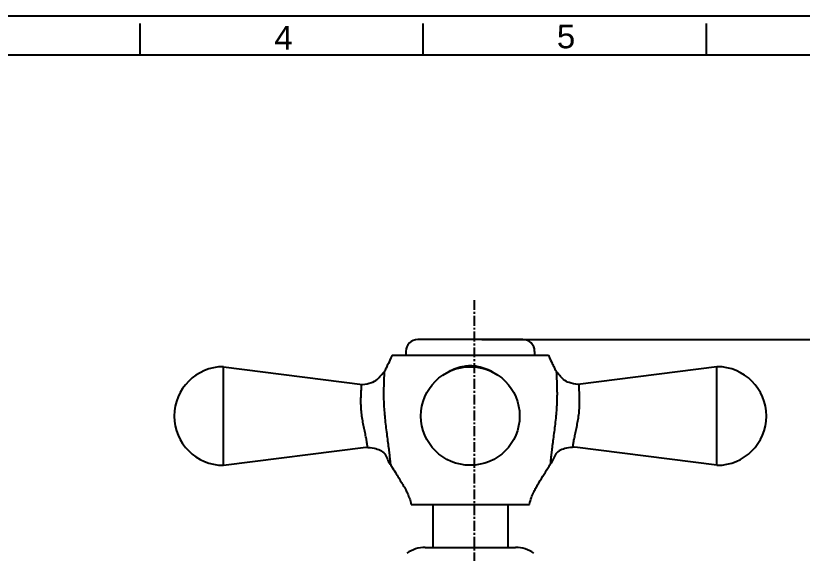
# Model space of a CAD drawing. Header units: millimetres. Extents: x 2274 to 2571, y 1382 to 1592.
# Drawn here: x 2370.9 to 2470.5, y 1524.3 to 1592.5 of the extents above; entities that cross this region are included whole.
import ezdxf

# ---------------------------------------------------------------- set-up
doc = ezdxf.new("R2010")
doc.units = ezdxf.units.MM
doc.linetypes.add('CENTER', pattern=[2, 1.25, -0.25, 0.25, -0.25])
doc.linetypes.add('HIDDEN', pattern=[0.375, 0.25, -0.125])
for name, color, linetype in [('1', 4, 'HIDDEN'), ('2', 1, 'CENTER'), ('DEF_LAYER_ROUND_FEAT', 7, 'Continuous'), ('FORM', 7, 'Continuous')]:
    doc.layers.add(name, color=color, linetype=linetype)
doc.styles.get("Standard").update_dxf_attribs({"font": 'arial.ttf'})
doc.dimstyles.new('STANDARD$0', dxfattribs={"dimtxt": 2.5, "dimasz": 2.5, "dimexe": 1, "dimexo": 0.5, "dimgap": 0.5, "dimtad": 1, "dimtih": 1, "dimtoh": 1, "dimdec": 1, "dimdsep": 46, "dimtxsty": 'Standard', "dimcen": 0, "dimclrd": 2, "dimclre": 2, "dimclrt": 4, "dimadec": 0, "dimazin": 0, "dimtfac": 1, "dimtdec": 1, "dimtmove": 1, "dimatfit": 3, "dimfxl": 1, "dimtolj": 1, "dimarcsym": 0})

# ---------------------------------------------------------------- blocks, each defined once
blk = doc.blocks.new('*D27')
at = {"color": 2, "lineweight": -2, "transparency": 16777216}
for p, q in [((2429.921, 1551.4), (2487.038, 1551.4)), ((2485.788, 1548.9), (2485.788, 1509.744)), ((2485.788, 1466.025), (2485.788, 1505.18)), ((2450.188, 1463.525), (2487.038, 1463.525))]:
    blk.add_line(p, q, dxfattribs=at)
at = {"color": 2, "transparency": 16777216}
for points in [[(2485.372, 1548.9), (2486.205, 1548.9), (2485.788, 1551.4)], [(2485.372, 1466.025), (2486.205, 1466.025), (2485.788, 1463.525)]]:
    blk.add_solid(points, dxfattribs=at)
at = {"layer": 'DEFPOINTS', "color": 0, "transparency": 16777216}
for p in [(2428.921, 1551.4), (2485.788, 1551.4), (2449.188, 1463.525)]:
    blk.add_point(p, dxfattribs=at)
at = {"color": 4, "transparency": 16777216, "insert": (2485.788, 1507.462), "char_height": 3, "attachment_point": 5}
blk.add_mtext('85', dxfattribs=at)

msp = doc.modelspace()

# ---------------------------------------------------------------- linework, layer by layer
for p, q in [((2435.093, 1551.4), (2421.793, 1551.4)), ((2397.193, 1547.95), (2414.809, 1545.699)), ((2459.693, 1547.95), (2442.077, 1545.699)), ((2397.193, 1535.45), (2415.221, 1537.731)), ((2459.693, 1535.45), (2441.665, 1537.731))]:
    msp.add_line(p, q)
at = {"color": 7, "linetype": 'Continuous', "lineweight": 25}
for p, q in [((2418.547, 1549.4), (2438.339, 1549.4)), ((2397.193, 1535.45), (2397.193, 1547.95)), ((2417.61, 1547.418), (2417.609, 1547.408)), ((2459.693, 1535.45), (2459.693, 1547.95)), ((2420.943, 1530.5), (2435.943, 1530.5))]:
    msp.add_line(p, q, dxfattribs=at)
at = {"color": 7, "linetype": 'Continuous'}
for p, q in [((2423.71, 1530.5), (2423.71, 1525.041)), ((2433.21, 1530.5), (2433.21, 1525.041))]:
    msp.add_line(p, q, dxfattribs=at)
at = {"color": 7, "linetype": 'Continuous', "lineweight": 25}
msp.add_circle((2428.443, 1541.7), 6.25, dxfattribs=at)
for centre, start, end in [((2421.793, 1549.9), 90, 180), ((2435.093, 1549.9), 0, 90)]:
    msp.add_arc(centre, 1.5, start, end)
for centre, start, end in [((2397.193, 1541.7), 90, 270), ((2459.693, 1541.7), 270, 90)]:
    msp.add_arc(centre, 6.25, start, end, dxfattribs=at)
for points, knots in [([(2418.547, 1549.4), (2418.094, 1548.435), (2417.894, 1547.997), (2417.679, 1547.56), (2417.606, 1547.409)], [0, 0, 0, 0, 0.656192, 1, 1, 1, 1]), ([(2438.339, 1549.4), (2438.792, 1548.435), (2438.993, 1547.997), (2439.207, 1547.56), (2439.281, 1547.409)], [0, 0, 0, 0, 0.656192, 1, 1, 1, 1]), ([(2418.316, 1535.595), (2418.409, 1535.44), (2418.656, 1535.027), (2419.051, 1534.393), (2419.468, 1533.723), (2419.809, 1533.157), (2420.068, 1532.705), (2420.295, 1532.286), (2420.525, 1531.818), (2420.784, 1531.212), (2420.887, 1530.749), (2420.943, 1530.5)], [0, 0, 0, 0, 0.093632, 0.250397, 0.388822, 0.503643, 0.594248, 0.659513, 0.751077, 0.865958, 1, 1, 1, 1]), ([(2435.943, 1530.5), (2436.011, 1530.79), (2436.135, 1531.318), (2436.436, 1531.977), (2436.707, 1532.505), (2437.092, 1533.19), (2437.614, 1534.041), (2438.173, 1534.928), (2438.484, 1535.454), (2438.596, 1535.644)], [0, 0, 0, 0, 0.153888, 0.279587, 0.371737, 0.459768, 0.684626, 0.886436, 1, 1, 1, 1])]:
    msp.add_open_spline(points, degree=3, knots=knots, dxfattribs=at)
for points in [[(2414.809, 1545.699), (2415.921, 1545.932), (2416.63, 1546.342), (2417.115, 1546.827), (2417.606, 1547.409)], [(2442.077, 1545.699), (2440.965, 1545.932), (2440.256, 1546.342), (2439.771, 1546.827), (2439.281, 1547.409)], [(2415.221, 1537.731), (2416.275, 1537.62), (2417.604, 1536.89), (2418.313, 1535.598), (2418.316, 1535.595)], [(2441.665, 1537.731), (2440.611, 1537.62), (2439.282, 1536.89), (2438.573, 1535.598), (2438.57, 1535.595)]]:
    msp.add_spline(points, degree=3)
at = {"color": 8, "linetype": 'Continuous', "lineweight": 25}
for points, knots in [([(2417.545, 1547.295), (2417.538, 1547.13), (2417.52, 1546.738), (2417.489, 1546.053), (2417.464, 1545.268), (2417.455, 1544.444), (2417.471, 1543.556), (2417.518, 1542.627), (2417.598, 1541.652), (2417.702, 1540.664), (2417.823, 1539.69), (2417.946, 1538.759), (2418.061, 1537.892), (2418.157, 1537.127), (2418.229, 1536.479), (2418.278, 1535.993), (2418.307, 1535.664), (2418.311, 1535.62), (2418.313, 1535.598)], [0.14572, 0.14572, 0.14572, 0.14572, 0.1973169, 0.2542743, 0.3053695, 0.35751, 0.4055932, 0.4551641, 0.505426, 0.5574463, 0.6109219, 0.6658267, 0.7215586, 0.7785933, 0.8337675, 0.8904141, 0.9441998, 1, 1, 1, 1]), ([(2425.42, 1547.142), (2425.509, 1547.204), (2425.886, 1547.467), (2426.647, 1547.796), (2427.573, 1548.051), (2428.427, 1548.115), (2429.271, 1548.056), (2430.205, 1547.809), (2430.963, 1547.488), (2431.345, 1547.225), (2431.427, 1547.169)], [0, 0, 0, 0, 0.050781, 0.2158647, 0.3862553, 0.5003547, 0.617005, 0.7819949, 0.9529725, 1, 1, 1, 1]), ([(2439.341, 1547.295), (2439.348, 1547.13), (2439.367, 1546.738), (2439.397, 1546.053), (2439.422, 1545.268), (2439.431, 1544.444), (2439.415, 1543.556), (2439.368, 1542.627), (2439.289, 1541.652), (2439.184, 1540.664), (2439.063, 1539.69), (2438.94, 1538.759), (2438.825, 1537.892), (2438.73, 1537.127), (2438.657, 1536.479), (2438.608, 1535.993), (2438.58, 1535.664), (2438.576, 1535.62), (2438.573, 1535.598)], [0.14572, 0.14572, 0.14572, 0.14572, 0.1973169, 0.2542743, 0.3053695, 0.35751, 0.4055932, 0.4551641, 0.505426, 0.5574463, 0.6109219, 0.6658267, 0.7215586, 0.7785933, 0.8337675, 0.8904141, 0.9441998, 1, 1, 1, 1]), ([(2415.442, 1537.719), (2415.432, 1537.828), (2415.4, 1538.1), (2415.316, 1538.608), (2415.192, 1539.235), (2415.041, 1539.933), (2414.885, 1540.686), (2414.745, 1541.477), (2414.642, 1542.274), (2414.593, 1543.051), (2414.589, 1543.779), (2414.615, 1544.444), (2414.646, 1545.039), (2414.66, 1545.465), (2414.661, 1545.685), (2414.661, 1545.754)], [0.1708391, 0.1708391, 0.1708391, 0.1708391, 0.2138331, 0.2673217, 0.3208215, 0.3750168, 0.4292105, 0.4838899, 0.5385392, 0.5912729, 0.644021, 0.6958128, 0.7476149, 0.8011685, 0.8284271, 0.8284271, 0.8284271, 0.8284271]), ([(2441.444, 1537.719), (2441.454, 1537.828), (2441.486, 1538.1), (2441.57, 1538.608), (2441.694, 1539.235), (2441.845, 1539.933), (2442.001, 1540.686), (2442.141, 1541.477), (2442.245, 1542.274), (2442.293, 1543.051), (2442.297, 1543.779), (2442.272, 1544.444), (2442.24, 1545.039), (2442.226, 1545.465), (2442.225, 1545.685), (2442.225, 1545.754)], [0.1708391, 0.1708391, 0.1708391, 0.1708391, 0.2138331, 0.2673217, 0.3208215, 0.3750168, 0.4292105, 0.4838899, 0.5385392, 0.5912729, 0.644021, 0.6958128, 0.7476149, 0.8011685, 0.8284271, 0.8284271, 0.8284271, 0.8284271])]:
    msp.add_open_spline(points, degree=3, knots=knots, dxfattribs=at)
at = {"layer": '1', "color": 1, "linetype": 'CENTER'}
msp.add_line((2428.921, 1556.4), (2428.921, 1492.272), dxfattribs=at)
at = {"layer": '2', "color": 0}
for p, q in [((2420.293, 1549.9), (2420.293, 1549.4)), ((2436.593, 1549.9), (2436.593, 1549.4))]:
    msp.add_line(p, q, dxfattribs=at)
at = {"layer": 'DEF_LAYER_ROUND_FEAT', "color": 7, "linetype": 'Continuous'}
msp.add_line((2422.742, 1525.041), (2434.178, 1525.041), dxfattribs=at)
for centre, start, end in [((2422.742, 1521.041), 90, 125.53768), ((2434.178, 1521.041), 54.46232, 90)]:
    msp.add_arc(centre, 4, start, end, dxfattribs=at)
at = {"layer": 'FORM'}
for p, q in [((2386.612, 1587.457), (2386.612, 1591.457)), ((2422.487, 1587.457), (2422.487, 1591.457)), ((2458.362, 1587.457), (2458.362, 1591.457)), ((2565.987, 1587.457), (2278.987, 1587.457))]:
    msp.add_line(p, q, dxfattribs=at)
msp.add_lwpolyline([(2273.987, 1382.457), (2273.987, 1592.457), (2570.987, 1592.457), (2570.987, 1382.457)], close=True, dxfattribs=at)

# ---------------------------------------------------------------- texts
at = {"layer": 'FORM', "char_height": 3, "attachment_point": 5}
for s, insert in [('4', (2404.791, 1589.666)), ('5', (2440.572, 1589.807))]:
    msp.add_mtext_dynamic_manual_height_columns(s, width=5, gutter_width=12.5, heights=[0], dxfattribs=dict(at, insert=insert))

# ---------------------------------------------------------------- dimensions: what is measured, and where the dimension line sits
dim = msp.add_linear_dim(base=(2485.788, 1551.4), p1=(2449.188, 1463.525), p2=(2428.921, 1551.4), angle=90, text='85', dimstyle='STANDARD$0', override={"dimtxt": 3, "dimexe": 1.25, "dimexo": 1, "dimgap": 0.75, "dimcen": 2.5, "dimtm": 1e-09, "dimtolj": 0})
dim.commit()
dim.dimension.update_dxf_attribs({"geometry": '*D27', "text_midpoint": (2485.788, 1507.462)})

doc.saveas('drawing.dxf')
